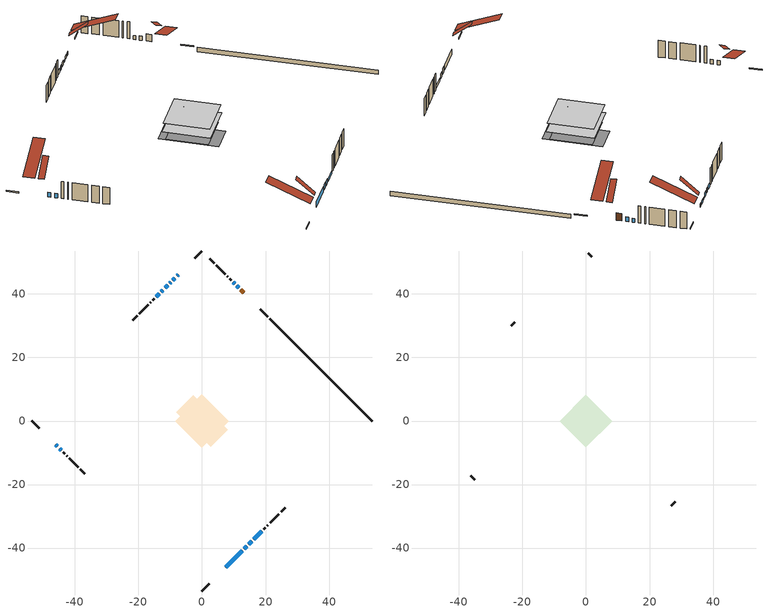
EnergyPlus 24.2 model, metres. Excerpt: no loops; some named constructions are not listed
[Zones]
conditioned space
 floor adiabatic (Floor3 construction): -7.54,0 0,7.54 7.54,0 0,-7.54 z1.2
 floor adiabatic (AdiabaticFloorConstruction): -8.5,0 0,8.5 8.5,0 0,-8.5 z3.64
 floor foundation (Slab1 construction): -8.05,2.82 -2.82,8.05 8.05,-2.82 2.82,-8.05 z0
 wall outside (RimJoist1 construction): 0,-53.52 2.29,-51.24 / -53.52,0 -51.24,-2.29 / 0,53.52 -2.29,51.24 / 20.68,32.84 18.4,35.13 z1.2:1.5
 wall outside (AdiabaticWallConstruction 1): 13.22,40.31 12.18,41.34 z1.2:3.23
 wall outside (AdiabaticWallConstruction): 7.47,-46.06 12.64,-40.88 / 13.3,-40.23 14.09,-39.44 z1.2:2.72; -46.06,-7.47 -45.52,-8.01 / 11.53,41.99 10.99,42.54 / -10.76,42.76 -11.63,41.9 / -12.28,41.24 -12.82,40.7 / 14.74,-38.78 15.61,-37.92 / -44.86,-8.66 -44.32,-9.2 / -13.48,40.04 -14.34,39.18 z1.2:2.42; -7.47,46.06 -7.86,45.66 / -8.52,45.01 -9.17,44.36 z1.2:2.12; -9.82,43.7 -10.11,43.41 z1.2:1.76; 10.33,43.19 9.9,43.62 z1.2:2.27; 16.26,-37.26 18.85,-34.68 z1.2:1.89
 wall outside (Wall1 construction): 19.5,-34.02 19.95,-33.57 / -43.66,-9.86 -43.22,-10.31 / -15,38.52 -15.45,38.08 / 9.24,44.28 8.8,44.73 z1.2:6.08
 wall outside (Wall2 construction): 20.61,-32.91 20.77,-32.76 / -42.56,-10.96 -42.4,-11.12 / -16.1,37.42 -16.26,37.26 / 8.14,45.38 7.98,45.54 z1.2:6.08
 wall outside (Wall3 construction): 21.42,-32.1 24.23,-29.29 / -41.75,-11.78 -38.94,-14.59 / -16.92,36.61 -19.73,33.8 / 7.33,46.2 4.52,49.01 z1.2:6.08
 wall outside (Wall4 construction): 24.89,-28.63 26.26,-27.26 / -38.28,-15.24 -36.91,-16.62 / -20.38,33.14 -21.76,31.77 / 3.86,49.66 2.49,51.04 z1.2:6.08
 wall foundation (FoundationWall1 construction): 53.52,0 21.34,32.18 z0:1.2
 window (WindowConstruction): 7.47,-46.06 12.64,-40.88 z1.2:2.72
 window (WindowConstruction 2): -46.06,-7.47 -45.52,-8.01 z1.2:2.42
 window (WindowConstruction 3): 11.53,42 10.99,42.53 z1.2:2.42
 window (WindowConstruction 12): -7.47,46.06 -7.86,45.66 z1.2:2.11
 window (WindowConstruction 13): 13.3,-40.23 14.09,-39.44 z1.2:2.72
 window (WindowConstruction 4): -8.52,45 -9.17,44.36 z1.2:2.11
 window (WindowConstruction 5): -9.82,43.7 -10.11,43.42 z1.2:1.76
 window (WindowConstruction 6): -10.77,42.76 -11.63,41.9 z1.2:2.42
 window (WindowConstruction 7): -12.28,41.24 -12.82,40.7 z1.2:2.42
 window (WindowConstruction 8): 14.74,-38.78 15.6,-37.92 z1.2:2.42
 window (WindowConstruction 9): -44.86,-8.66 -44.32,-9.2 z1.2:2.42
 window (WindowConstruction 10): -13.48,40.04 -14.34,39.18 z1.2:2.42
 window (WindowConstruction 11): 10.33,43.19 9.9,43.62 z1.2:2.27
 window (WindowConstruction 1): 16.26,-37.26 18.85,-34.68 z1.2:1.89
 door (Door): 13.22,40.31 12.18,41.34 z1.2:3.23
 ceiling adiabatic (AdiabaticFloorConstruction): 0,-8.5 8.5,0 0,8.5 -8.5,0 z3.64
attic - vented
 floor to conditioned space (Floor1 construction Reversed): -8.22,0 0,8.22 8.22,0 0,-8.22 z6.08
 floor to conditioned space (Floor2 construction Reversed): -3.91,0 0,3.91 3.91,0 0,-3.91 z6.08
 wall outside (Wall5 construction): 26.92,-26.61 28.09,-25.43 / -36.25,-17.27 -35.08,-18.45 / -22.41,31.11 -23.59,29.94 / 1.83,51.69 0.66,52.87 z1.2:6.08
 roof outside (Roof1 construction): 5.08,-48.44,6.08 -2.81,-40.55,10.73 -4.95,-42.69,10.73 2.94,-50.58,6.08; -48.44,-5.08,6.08 -40.55,2.81,10.73 -42.69,4.95,10.73 -50.58,-2.94,6.08; -5.08,48.44,6.08 2.81,40.55,10.73 4.95,42.69,10.73 -2.94,50.58,6.08; 15.6,37.92,6.08 7.71,30.03,10.73 9.85,27.89,10.73 17.74,35.78,6.08
 roof outside (Roof2 construction): 6.81,-46.71,6.08 3.52,-43.42,9.96 2.45,-44.49,9.96 5.74,-47.78,6.08; -46.71,-6.81,6.08 -43.42,-3.52,9.96 -44.49,-2.45,9.96 -47.78,-5.74,6.08; -6.81,46.71,6.08 -3.52,43.42,9.96 -2.45,44.49,9.96 -5.74,47.78,6.08; 13.87,39.65,6.08 10.58,36.36,9.96 11.65,35.29,9.96 14.95,38.58,6.08
[Material] Roughness=Rough; Thermal Absorptance=0.9
Name | Thickness {m} | Conductivity {W/m-K} | Density {kg/m3} | Specific Heat {J/kg-K} | Solar Absorptance | Visible Absorptance
ceiling loosefill ins | 0.254 | 0.0480833 | 16.02 | 1046.75 | 0.7 | 0.7
ceiling stud and cavity | 0.1397 | 0.0857699 | 65.682 | 1177.47 | 0.7 | 0.7
ceiling stud and cavity 1 | 0.1397 | 0.086424 | 65.682 | 1177.47 | 0.7 | 0.7
gypsum board | 0.0127 | 0.160291 | 801 | 837.4 | 0.6 | 0.6
[Construction]
Floor1 construction: ceiling loosefill ins, ceiling stud and cavity, gypsum board
Floor2 construction: ceiling loosefill ins, ceiling stud and cavity 1, gypsum board
[EnergyManagementSystem:Program]
infil_program: Set p_m = 0.14; Set p_s = 0.22; Set s_m = 270; Set s_s = 370; Set z_m = 9.99744; Set z_s = 4.357402060660985; Set f_t = (((s_m/z_m)^p_m)*((z_s/s_s)^p_s)); Set Tdiff = tin_s-tout_s; Set dT = @Abs Tdiff; Set c = 0.0347; Set Cs = 0.0921; Set Cw = 0.1561; Set n = 0.65; Set sft = (f_t*0.54); Set temp1 = ((c*Cw)*((sft*site_vw_s)^(2*n)))^2; Set Qinf = (((c*Cs*(dT^n))^2)+temp1)^0.5; Set Qinf = (@Max Qinf 0); Set mech_vent_house_fan_sensible_load_act = 0.0; Set mech_vent_house_fan_latent_load_act = 0.0; Set OASupInPb = out_pb_s; Set OASupInTemp = tout_s; Set OASupInW = out_wt_s; Set OASupRho = (@RhoAirFnPbTdbW OASupInPb OASupInTemp OASupInW); Set OASupCp = (@CpAirFnW OASupInW); Set OASupInEnth = (@HFnTdbW OASupInTemp OASupInW); Set ZoneTemp = tin_s; Set ZoneW = win_s; Set ZoneCp = (@CpAirFnW ZoneW); Set ZoneAirEnth = (@HFnTdbW ZoneTemp ZoneW); Set mech_vent_house_fan_cfis_act = 0.0; Set QWHV_cfis_sup = 0.0; Set QWHV_cfis_suppl_sup = 0.0; Set QWHV_cfis_suppl_exh = 0.0; Set Qrange = 0; Set Qrange = Qrange + 0.075 * mech_vent_range_fan_0_sch_s; Set Qbath = 0; Set Qbath = Qbath + 0.033 * mech_vent_bath_fan_0_sch_s; Set Qbath = Qbath + 0.033 * mech_vent_bath_fan_1_sch_s; Set Qdryer = 0; Set Qdryer = Qdryer + 0.00308 * clothes_dryer_exhaust_0_sch_s; Set QWHV_sup = 0.0; Set QWHV_exh = 0.0; Set Qsupply = QWHV_sup + QWHV_cfis_sup + QWHV_cfis_suppl_sup; Set Qexhaust = Qrange + Qbath + Qdryer + QWHV_exh + QWHV_cfis_suppl_exh; Set Qfan = (@Max Qexhaust Qsupply); Set Qducts = 0; If Qducts < 0; Set Qsupply = Qsupply - Qducts; Else; Set Qexhaust = Qexhaust + Qducts; EndIf; Set Qfan_with_ducts = (@Max Qexhaust Qsupply); Set Qimb = (@Abs (Qsupply - Qexhaust)); If Qinf + Qimb > 0; Set Qtot = Qfan_with_ducts + (Qinf^2) / (Qinf + Qimb); Else; Set Qtot = Qfan_with_ducts; EndIf; Set Qinf_adj = Qtot - Qfan; Set infil_flow_act = Qinf_adj; Set infil_program_Qinf = Qinf_adj; Set infil_program_Qfan = Qfan; Set Qload = Qfan; Set Effectiveness_Sens = 0.0; Set Effectiveness_Lat = 0.0; Set Fan_MFR = Qload * OASupRho; Set ZoneInEnth = OASupInEnth; Set ZoneInTemp = OASupInTemp; Set FanTotalToCond = Fan_MFR * (ZoneInEnth - ZoneAirEnth); Set FanSensToCond = Fan_MFR * ZoneCp * (ZoneInTemp - ZoneTemp); Set FanLatToCond = FanTotalToCond - FanSensToCond; Set mech_vent_house_fan_sensible_load_act = mech_vent_house_fan_sensible_load_act + FanSensToCond; Set mech_vent_house_fan_latent_load_act = mech_vent_house_fan_latent_load_act + FanLatToCond
water_heater_EC_adj: If WarmupFlag == 0; Set dhw_e_cons = water_heater_energy + water_heater_on_cycle_parasitic + water_heater_off_cycle_parasitic; Set water_heater_ec_adj_act = 0.0 * dhw_e_cons / 1; EndIf
[EnergyManagementSystem:ProgramCallingManager]
component_loads_program_calling_manager: EndOfZoneTimestepAfterZoneReporting; component_loads_program
fridge_schedule_program_calling_manager: BeginZoneTimestepAfterInitHeatBalance; fridge_schedule_program
furnace_supply_fan_disaggregate_program_calling_manager: EndOfSystemTimestepBeforeHVACReporting; furnace_supply_fan_disaggregate_program
infil_program_calling_manager: BeginZoneTimestepAfterInitHeatBalance; infil_program
natural_vent_program_calling_manager: BeginZoneTimestepAfterInitHeatBalance; natural_vent_program
total_airflows_program_calling_manager: EndOfZoneTimestepAfterZoneReporting; total_airflows_program
total_loads_program_calling_manager: EndOfZoneTimestepAfterZoneReporting; total_loads_program
unit_heater_supply_fan_disaggregate_program_calling_manager: EndOfSystemTimestepBeforeHVACReporting; unit_heater_supply_fan_disaggregate_program
unmet_hours_program_calling_manager: EndOfZoneTimestepBeforeZoneReporting; unmet_hours_program
water_heater_EC_adj_ProgramManager: EndOfSystemTimestepBeforeHVACReporting; water_heater_EC_adj
[EnergyManagementSystem:OutputVariable] Type of Data in Variable=Summed
Name | EMS Variable | Update Frequency | EMS Program or Subroutine | Units
furnace supply fan disaggregate htg primary | furnace_supply_fan_primary_htg | SystemTimestep | furnace_supply_fan_disaggregate_program | J
unit heater supply fan disaggregate htg primary | unit_heater_supply_fan_primary_htg | SystemTimestep | unit_heater_supply_fan_disaggregate_program | J
loads_htg_tot_peakload_outvar; loads_htg_tot_annual_outvar; Energy Management System Output Variable 1; Energy Management System Output Variable 45 | loads_htg_tot | ZoneTimestep | total_loads_program | J
loads_clg_tot_peakload_outvar; loads_clg_tot_annual_outvar; Energy Management System Output Variable 2; Energy Management System Output Variable 46 | loads_clg_tot | ZoneTimestep | total_loads_program | J
htg_unmet_hours_annual_outvar; Energy Management System Output Variable 3 | htg_unmet_hours | ZoneTimestep | unmet_hours_program | hr
clg_unmet_hours_annual_outvar; Energy Management System Output Variable 4 | clg_unmet_hours | ZoneTimestep | unmet_hours_program | hr
loads_htg_roofs_annual_outvar; Energy Management System Output Variable 5 | loads_htg_roofs | ZoneTimestep | component_loads_program | J
loads_htg_ceilings_annual_outvar; Energy Management System Output Variable 6 | loads_htg_ceilings | ZoneTimestep | component_loads_program | J
loads_htg_walls_annual_outvar; Energy Management System Output Variable 7 | loads_htg_walls | ZoneTimestep | component_loads_program | J
loads_htg_rim_joists_annual_outvar; Energy Management System Output Variable 8 | loads_htg_rim_joists | ZoneTimestep | component_loads_program | J
loads_htg_foundation_walls_annual_outvar; Energy Management System Output Variable 9 | loads_htg_foundation_walls | ZoneTimestep | component_loads_program | J
loads_htg_doors_annual_outvar; Energy Management System Output Variable 10 | loads_htg_doors | ZoneTimestep | component_loads_program | J
loads_htg_windows_conduction_annual_outvar; Energy Management System Output Variable 11 | loads_htg_windows_conduction | ZoneTimestep | component_loads_program | J
loads_htg_windows_solar_annual_outvar; Energy Management System Output Variable 12 | loads_htg_windows_solar | ZoneTimestep | component_loads_program | J
loads_htg_skylights_conduction_annual_outvar; Energy Management System Output Variable 13 | loads_htg_skylights_conduction | ZoneTimestep | component_loads_program | J
loads_htg_skylights_solar_annual_outvar; Energy Management System Output Variable 14 | loads_htg_skylights_solar | ZoneTimestep | component_loads_program | J
loads_htg_floors_annual_outvar; Energy Management System Output Variable 15 | loads_htg_floors | ZoneTimestep | component_loads_program | J
loads_htg_slabs_annual_outvar; Energy Management System Output Variable 16 | loads_htg_slabs | ZoneTimestep | component_loads_program | J
loads_htg_internal_mass_annual_outvar; Energy Management System Output Variable 17 | loads_htg_internal_mass | ZoneTimestep | component_loads_program | J
loads_htg_infil_annual_outvar; Energy Management System Output Variable 18 | loads_htg_infil | ZoneTimestep | component_loads_program | J
loads_htg_natvent_annual_outvar; Energy Management System Output Variable 19 | loads_htg_natvent | ZoneTimestep | component_loads_program | J
loads_htg_mechvent_annual_outvar; Energy Management System Output Variable 20 | loads_htg_mechvent | ZoneTimestep | component_loads_program | J
loads_htg_whf_annual_outvar; Energy Management System Output Variable 21 | loads_htg_whf | ZoneTimestep | component_loads_program | J
loads_htg_ducts_annual_outvar; Energy Management System Output Variable 22 | loads_htg_ducts | ZoneTimestep | component_loads_program | J
loads_htg_intgains_annual_outvar; Energy Management System Output Variable 23 | loads_htg_intgains | ZoneTimestep | component_loads_program | J
loads_htg_lighting_annual_outvar; Energy Management System Output Variable 24 | loads_htg_lighting | ZoneTimestep | component_loads_program | J
loads_clg_roofs_annual_outvar; Energy Management System Output Variable 25 | loads_clg_roofs | ZoneTimestep | component_loads_program | J
loads_clg_ceilings_annual_outvar; Energy Management System Output Variable 26 | loads_clg_ceilings | ZoneTimestep | component_loads_program | J
loads_clg_walls_annual_outvar; Energy Management System Output Variable 27 | loads_clg_walls | ZoneTimestep | component_loads_program | J
loads_clg_rim_joists_annual_outvar; Energy Management System Output Variable 28 | loads_clg_rim_joists | ZoneTimestep | component_loads_program | J
loads_clg_foundation_walls_annual_outvar; Energy Management System Output Variable 29 | loads_clg_foundation_walls | ZoneTimestep | component_loads_program | J
loads_clg_doors_annual_outvar; Energy Management System Output Variable 30 | loads_clg_doors | ZoneTimestep | component_loads_program | J
loads_clg_windows_conduction_annual_outvar; Energy Management System Output Variable 31 | loads_clg_windows_conduction | ZoneTimestep | component_loads_program | J
loads_clg_windows_solar_annual_outvar; Energy Management System Output Variable 32 | loads_clg_windows_solar | ZoneTimestep | component_loads_program | J
loads_clg_skylights_conduction_annual_outvar; Energy Management System Output Variable 33 | loads_clg_skylights_conduction | ZoneTimestep | component_loads_program | J
loads_clg_skylights_solar_annual_outvar; Energy Management System Output Variable 34 | loads_clg_skylights_solar | ZoneTimestep | component_loads_program | J
loads_clg_floors_annual_outvar; Energy Management System Output Variable 35 | loads_clg_floors | ZoneTimestep | component_loads_program | J
loads_clg_slabs_annual_outvar; Energy Management System Output Variable 36 | loads_clg_slabs | ZoneTimestep | component_loads_program | J
loads_clg_internal_mass_annual_outvar; Energy Management System Output Variable 37 | loads_clg_internal_mass | ZoneTimestep | component_loads_program | J
loads_clg_infil_annual_outvar; Energy Management System Output Variable 38 | loads_clg_infil | ZoneTimestep | component_loads_program | J
loads_clg_natvent_annual_outvar; Energy Management System Output Variable 39 | loads_clg_natvent | ZoneTimestep | component_loads_program | J
loads_clg_mechvent_annual_outvar; Energy Management System Output Variable 40 | loads_clg_mechvent | ZoneTimestep | component_loads_program | J
loads_clg_whf_annual_outvar; Energy Management System Output Variable 41 | loads_clg_whf | ZoneTimestep | component_loads_program | J
loads_clg_ducts_annual_outvar; Energy Management System Output Variable 42 | loads_clg_ducts | ZoneTimestep | component_loads_program | J
loads_clg_intgains_annual_outvar; Energy Management System Output Variable 43 | loads_clg_intgains | ZoneTimestep | component_loads_program | J
loads_clg_lighting_annual_outvar; Energy Management System Output Variable 44 | loads_clg_lighting | ZoneTimestep | component_loads_program | J
[Schedule:Day:Interval]
interior lighting schedule day: No, 01:00, 0.108182, 04:00, 0.0901515, 05:00, 0.0991667, 06:00, 0.162273, 07:00, 0.270455, 08:00, 0.342576, 10:00, 0.369621, 11:00, 0.351591, 12:00, 0.333561, 13:00, 0.324545, 14:00, 0.31553, 15:00, 0.333561, 16:00, 0.369621, 17:00, 0.450758, 18:00, 0.585985, 19:00, 0.775303, 20:00, 0.955606, 21:00, 0.991667, 22:00, 0.712197, 23:00, 0.360606, 24:00, 0.162273
interior lighting schedule day 1: No, 01:00, 0.100909, 04:00, 0.0840909, 05:00, 0.0925, 06:00, 0.151364, 07:00, 0.252273, 08:00, 0.319545, 10:00, 0.344773, 11:00, 0.327955, 12:00, 0.311136, 13:00, 0.302727, 14:00, 0.294318, 15:00, 0.311136, 16:00, 0.344773, 17:00, 0.420455, 18:00, 0.546591, 19:00, 0.723182, 20:00, 0.891364, 21:00, 0.925, 22:00, 0.664318, 23:00, 0.336364, 24:00, 0.151364
interior lighting schedule day 2: No, 01:00, 0.0927273, 04:00, 0.0772727, 05:00, 0.085, 06:00, 0.139091, 07:00, 0.231818, 08:00, 0.293636, 10:00, 0.316818, 11:00, 0.301364, 12:00, 0.285909, 13:00, 0.278182, 14:00, 0.270455, 15:00, 0.285909, 16:00, 0.316818, 17:00, 0.386364, 18:00, 0.502273, 19:00, 0.664545, 20:00, 0.819091, 21:00, 0.85, 22:00, 0.610455, 23:00, 0.309091, 24:00, 0.139091
interior lighting schedule day 3: No, 01:00, 0.0845455, 04:00, 0.0704545, 05:00, 0.0775, 06:00, 0.126818, 07:00, 0.211364, 08:00, 0.267727, 10:00, 0.288864, 11:00, 0.274773, 12:00, 0.260682, 13:00, 0.253636, 14:00, 0.246591, 15:00, 0.260682, 16:00, 0.288864, 17:00, 0.352273, 18:00, 0.457955, 19:00, 0.605909, 20:00, 0.746818, 21:00, 0.775, 22:00, 0.556591, 23:00, 0.281818, 24:00, 0.126818
interior lighting schedule day 4: No, 01:00, 0.0763636, 04:00, 0.0636364, 05:00, 0.07, 06:00, 0.114545, 07:00, 0.190909, 08:00, 0.241818, 10:00, 0.260909, 11:00, 0.248182, 12:00, 0.235455, 13:00, 0.229091, 14:00, 0.222727, 15:00, 0.235455, 16:00, 0.260909, 17:00, 0.318182, 18:00, 0.413636, 19:00, 0.547273, 20:00, 0.674545, 21:00, 0.7, 22:00, 0.502727, 23:00, 0.254545, 24:00, 0.114545
interior lighting schedule day 5: No, 01:00, 0.0727273, 04:00, 0.0606061, 05:00, 0.0666667, 06:00, 0.109091, 07:00, 0.181818, 08:00, 0.230303, 10:00, 0.248485, 11:00, 0.236364, 12:00, 0.224242, 13:00, 0.218182, 14:00, 0.212121, 15:00, 0.224242, 16:00, 0.248485, 17:00, 0.30303, 18:00, 0.393939, 19:00, 0.521212, 20:00, 0.642424, 21:00, 0.666667, 22:00, 0.478788, 23:00, 0.242424, 24:00, 0.109091
interior lighting schedule day 6: No, 01:00, 0.0745455, 04:00, 0.0621212, 05:00, 0.0683333, 06:00, 0.111818, 07:00, 0.186364, 08:00, 0.236061, 10:00, 0.254697, 11:00, 0.242273, 12:00, 0.229848, 13:00, 0.223636, 14:00, 0.217424, 15:00, 0.229848, 16:00, 0.254697, 17:00, 0.310606, 18:00, 0.403788, 19:00, 0.534242, 20:00, 0.658485, 21:00, 0.683333, 22:00, 0.490758, 23:00, 0.248485, 24:00, 0.111818
interior lighting schedule day 7: No, 01:00, 0.08, 04:00, 0.0666667, 05:00, 0.0733333, 06:00, 0.12, 07:00, 0.2, 08:00, 0.253333, 10:00, 0.273333, 11:00, 0.26, 12:00, 0.246667, 13:00, 0.24, 14:00, 0.233333, 15:00, 0.246667, 16:00, 0.273333, 17:00, 0.333333, 18:00, 0.433333, 19:00, 0.573333, 20:00, 0.706667, 21:00, 0.733333, 22:00, 0.526667, 23:00, 0.266667, 24:00, 0.12
interior lighting schedule day 8: No, 01:00, 0.0890909, 04:00, 0.0742424, 05:00, 0.0816667, 06:00, 0.133636, 07:00, 0.222727, 08:00, 0.282121, 10:00, 0.304394, 11:00, 0.289545, 12:00, 0.274697, 13:00, 0.267273, 14:00, 0.259848, 15:00, 0.274697, 16:00, 0.304394, 17:00, 0.371212, 18:00, 0.482576, 19:00, 0.638485, 20:00, 0.78697, 21:00, 0.816667, 22:00, 0.586515, 23:00, 0.29697, 24:00, 0.133636
interior lighting schedule day 9: No, 01:00, 0.0972727, 04:00, 0.0810606, 05:00, 0.0891667, 06:00, 0.145909, 07:00, 0.243182, 08:00, 0.30803, 10:00, 0.332348, 11:00, 0.316136, 12:00, 0.299924, 13:00, 0.291818, 14:00, 0.283712, 15:00, 0.299924, 16:00, 0.332348, 17:00, 0.405303, 18:00, 0.526894, 19:00, 0.697121, 20:00, 0.859242, 21:00, 0.891667, 22:00, 0.640379, 23:00, 0.324242, 24:00, 0.145909
interior lighting schedule day 10: No, 01:00, 0.105455, 04:00, 0.0878788, 05:00, 0.0966667, 06:00, 0.158182, 07:00, 0.263636, 08:00, 0.333939, 10:00, 0.360303, 11:00, 0.342727, 12:00, 0.325152, 13:00, 0.316364, 14:00, 0.307576, 15:00, 0.325152, 16:00, 0.360303, 17:00, 0.439394, 18:00, 0.571212, 19:00, 0.755758, 20:00, 0.931515, 21:00, 0.966667, 22:00, 0.694242, 23:00, 0.351515, 24:00, 0.158182
interior lighting schedule day 11: No, 01:00, 0.109091, 04:00, 0.0909091, 05:00, 0.1, 06:00, 0.163636, 07:00, 0.272727, 08:00, 0.345455, 10:00, 0.372727, 11:00, 0.354545, 12:00, 0.336364, 13:00, 0.327273, 14:00, 0.318182, 15:00, 0.336364, 16:00, 0.372727, 17:00, 0.454545, 18:00, 0.590909, 19:00, 0.781818, 20:00, 0.963636, 21:00, 1, 22:00, 0.718182, 23:00, 0.363636, 24:00, 0.163636
interior lighting schedule default day; occupants schedule default day; clothes dryer schedule default day; cooking range schedule default day; mech vent bath fan 0 schedule default day; mech vent bath fan 1 schedule default day; mech vent range fan 0 schedule default day; misc plug loads schedule default day; general water use schedule default day; clothes dryer exhaust 0 schedule default day; cooling season schedule day; cooling season schedule day 2; cooling season schedule default day; exterior lighting schedule default day; natural vent schedule default day: No, 24:00, 0
occupants schedule day: No, 05:00, 0.426829, 06:00, 0.719512, 07:00, 1, 08:00, 0.670732, 09:00, 0.329268, 14:00, 0.170732, 15:00, 0.231707, 16:00, 0.329268, 17:00, 0.5, 18:00, 0.670732, 19:00, 0.829268, 21:00, 1, 22:00, 0.853659, 23:00, 0.646341, 24:00, 0.426829
clothes dryer schedule day; clothes dryer exhaust 0 schedule day: No, 01:00, 0.123457, 02:00, 0.0740741, 03:00, 0.0493827, 04:00, 0.0246914, 05:00, 0.0493827, 06:00, 0.0740741, 07:00, 0.197531, 08:00, 0.395062, 09:00, 0.592593, 10:00, 0.839506, 11:00, 0.962963, 12:00, 1, 13:00, 0.91358, 14:00, 0.82716, 15:00, 0.716049, 16:00, 0.753086, 17:00, 0.679012, 18:00, 0.666667, 20:00, 0.62963, 21:00, 0.641975, 22:00, 0.666667, 23:00, 0.54321, 24:00, 0.296296
cooking range schedule day: No, 05:00, 0.0597015, 06:00, 0.11194, 07:00, 0.171642, 08:00, 0.291045, 11:00, 0.343284, 12:00, 0.402985, 13:00, 0.462687, 14:00, 0.343284, 15:00, 0.291045, 16:00, 0.402985, 17:00, 0.567164, 18:00, 1, 19:00, 0.850746, 20:00, 0.432836, 21:00, 0.291045, 22:00, 0.231343, 23:00, 0.171642, 24:00, 0.11194
mech vent bath fan 0 schedule day: No, 07:00, 0, 15:00, 1, 24:00, 0
mech vent bath fan 1 schedule day: No, 07:00, 0, 08:00, 1, 09:00, 0.2, 24:00, 0
mech vent range fan 0 schedule day: No, 18:00, 0, 19:00, 1, 20:00, 0.2, 24:00, 0
misc plug loads schedule day: No, 06:00, 0.705882, 07:00, 0.745098, 08:00, 0.803922, 15:00, 0.823529, 16:00, 0.862745, 17:00, 0.921569, 18:00, 0.980392, 19:00, 1, 20:00, 0.980392, 21:00, 0.941176, 22:00, 0.862745, 23:00, 0.784314, 24:00, 0.72549
general water use schedule day: No, 01:00, 0.315068, 03:00, 0.287671, 04:00, 0.342466, 05:00, 0.369863, 06:00, 0.520548, 07:00, 0.60274, 08:00, 0.534247, 10:00, 0.506849, 11:00, 0.465753, 14:00, 0.479452, 15:00, 0.534247, 16:00, 0.589041, 17:00, 0.69863, 18:00, 0.876712, 19:00, 0.890411, 20:00, 0.986301, 21:00, 1, 22:00, 0.863014, 23:00, 0.616438, 24:00, 0.465753
cooling season schedule day 1: No, 24:00, 1
exterior lighting schedule day: No, 01:00, 0.566667, 03:00, 0.524167, 05:00, 0.495833, 06:00, 0.5525, 07:00, 0.623333, 08:00, 0.580833, 09:00, 0.439167, 10:00, 0.354167, 12:00, 0.34, 13:00, 0.354167, 14:00, 0.396667, 15:00, 0.425, 16:00, 0.495833, 17:00, 0.623333, 18:00, 0.793333, 19:00, 0.906667, 20:00, 0.963333, 21:00, 0.991667, 22:00, 0.920833, 23:00, 0.793333, 24:00, 0.665833
exterior lighting schedule day 1: No, 01:00, 0.528571, 03:00, 0.488929, 05:00, 0.4625, 06:00, 0.515357, 07:00, 0.581429, 08:00, 0.541786, 09:00, 0.409643, 10:00, 0.330357, 12:00, 0.317143, 13:00, 0.330357, 14:00, 0.37, 15:00, 0.396429, 16:00, 0.4625, 17:00, 0.581429, 18:00, 0.74, 19:00, 0.845714, 20:00, 0.898571, 21:00, 0.925, 22:00, 0.858929, 23:00, 0.74, 24:00, 0.621071
exterior lighting schedule day 10: No, 01:00, 0.552381, 03:00, 0.510952, 05:00, 0.483333, 06:00, 0.538571, 07:00, 0.607619, 08:00, 0.56619, 09:00, 0.428095, 10:00, 0.345238, 12:00, 0.331429, 13:00, 0.345238, 14:00, 0.386667, 15:00, 0.414286, 16:00, 0.483333, 17:00, 0.607619, 18:00, 0.773333, 19:00, 0.88381, 20:00, 0.939048, 21:00, 0.966667, 22:00, 0.897619, 23:00, 0.773333, 24:00, 0.649048
exterior lighting schedule day 11: No, 01:00, 0.571429, 03:00, 0.528571, 05:00, 0.5, 06:00, 0.557143, 07:00, 0.628571, 08:00, 0.585714, 09:00, 0.442857, 10:00, 0.357143, 12:00, 0.342857, 13:00, 0.357143, 14:00, 0.4, 15:00, 0.428571, 16:00, 0.5, 17:00, 0.628571, 18:00, 0.8, 19:00, 0.914286, 20:00, 0.971429, 21:00, 1, 22:00, 0.928571, 23:00, 0.8, 24:00, 0.671429
exterior lighting schedule day 2: No, 01:00, 0.485714, 03:00, 0.449286, 05:00, 0.425, 06:00, 0.473571, 07:00, 0.534286, 08:00, 0.497857, 09:00, 0.376429, 10:00, 0.303571, 12:00, 0.291429, 13:00, 0.303571, 14:00, 0.34, 15:00, 0.364286, 16:00, 0.425, 17:00, 0.534286, 18:00, 0.68, 19:00, 0.777143, 20:00, 0.825714, 21:00, 0.85, 22:00, 0.789286, 23:00, 0.68, 24:00, 0.570714
exterior lighting schedule day 3: No, 01:00, 0.442857, 03:00, 0.409643, 05:00, 0.3875, 06:00, 0.431786, 07:00, 0.487143, 08:00, 0.453929, 09:00, 0.343214, 10:00, 0.276786, 12:00, 0.265714, 13:00, 0.276786, 14:00, 0.31, 15:00, 0.332143, 16:00, 0.3875, 17:00, 0.487143, 18:00, 0.62, 19:00, 0.708571, 20:00, 0.752857, 21:00, 0.775, 22:00, 0.719643, 23:00, 0.62, 24:00, 0.520357
exterior lighting schedule day 4: No, 01:00, 0.4, 03:00, 0.37, 05:00, 0.35, 06:00, 0.39, 07:00, 0.44, 08:00, 0.41, 09:00, 0.31, 10:00, 0.25, 12:00, 0.24, 13:00, 0.25, 14:00, 0.28, 15:00, 0.3, 16:00, 0.35, 17:00, 0.44, 18:00, 0.56, 19:00, 0.64, 20:00, 0.68, 21:00, 0.7, 22:00, 0.65, 23:00, 0.56, 24:00, 0.47
exterior lighting schedule day 5: No, 01:00, 0.380952, 03:00, 0.352381, 05:00, 0.333333, 06:00, 0.371429, 07:00, 0.419048, 08:00, 0.390476, 09:00, 0.295238, 10:00, 0.238095, 12:00, 0.228571, 13:00, 0.238095, 14:00, 0.266667, 15:00, 0.285714, 16:00, 0.333333, 17:00, 0.419048, 18:00, 0.533333, 19:00, 0.609524, 20:00, 0.647619, 21:00, 0.666667, 22:00, 0.619048, 23:00, 0.533333, 24:00, 0.447619
exterior lighting schedule day 6: No, 01:00, 0.390476, 03:00, 0.36119, 05:00, 0.341667, 06:00, 0.380714, 07:00, 0.429524, 08:00, 0.400238, 09:00, 0.302619, 10:00, 0.244048, 12:00, 0.234286, 13:00, 0.244048, 14:00, 0.273333, 15:00, 0.292857, 16:00, 0.341667, 17:00, 0.429524, 18:00, 0.546667, 19:00, 0.624762, 20:00, 0.66381, 21:00, 0.683333, 22:00, 0.634524, 23:00, 0.546667, 24:00, 0.45881
exterior lighting schedule day 7: No, 01:00, 0.419048, 03:00, 0.387619, 05:00, 0.366667, 06:00, 0.408571, 07:00, 0.460952, 08:00, 0.429524, 09:00, 0.324762, 10:00, 0.261905, 12:00, 0.251429, 13:00, 0.261905, 14:00, 0.293333, 15:00, 0.314286, 16:00, 0.366667, 17:00, 0.460952, 18:00, 0.586667, 19:00, 0.670476, 20:00, 0.712381, 21:00, 0.733333, 22:00, 0.680952, 23:00, 0.586667, 24:00, 0.492381
exterior lighting schedule day 8: No, 01:00, 0.466667, 03:00, 0.431667, 05:00, 0.408333, 06:00, 0.455, 07:00, 0.513333, 08:00, 0.478333, 09:00, 0.361667, 10:00, 0.291667, 12:00, 0.28, 13:00, 0.291667, 14:00, 0.326667, 15:00, 0.35, 16:00, 0.408333, 17:00, 0.513333, 18:00, 0.653333, 19:00, 0.746667, 20:00, 0.793333, 21:00, 0.816667, 22:00, 0.758333, 23:00, 0.653333, 24:00, 0.548333
exterior lighting schedule day 9: No, 01:00, 0.509524, 03:00, 0.47131, 05:00, 0.445833, 06:00, 0.496786, 07:00, 0.560476, 08:00, 0.522262, 09:00, 0.394881, 10:00, 0.318452, 12:00, 0.305714, 13:00, 0.318452, 14:00, 0.356667, 15:00, 0.382143, 16:00, 0.445833, 17:00, 0.560476, 18:00, 0.713333, 19:00, 0.815238, 20:00, 0.86619, 21:00, 0.891667, 22:00, 0.827976, 23:00, 0.713333, 24:00, 0.59869
[Schedule:Week:Daily]
clothes dryer exhaust 0 schedule Week Rule - Jan1-Dec31: clothes dryer exhaust 0 schedule day, clothes dryer exhaust 0 schedule day, clothes dryer exhaust 0 schedule day, clothes dryer exhaust 0 schedule day, clothes dryer exhaust 0 schedule day, clothes dryer exhaust 0 schedule day, clothes dryer exhaust 0 schedule day, clothes dryer exhaust 0 schedule default day, clothes dryer exhaust 0 schedule default day, clothes dryer exhaust 0 schedule default day, clothes dryer exhaust 0 schedule default day, clothes dryer exhaust 0 schedule default day
cooling season schedule Week Rule - Jan1-May26: cooling season schedule day, cooling season schedule day, cooling season schedule day, cooling season schedule day, cooling season schedule day, cooling season schedule day, cooling season schedule day, cooling season schedule default day, cooling season schedule default day, cooling season schedule default day, cooling season schedule default day, cooling season schedule default day
cooling season schedule Week Rule - May27-Jun2: cooling season schedule day, cooling season schedule day, cooling season schedule day, cooling season schedule day, cooling season schedule day, cooling season schedule day 1, cooling season schedule day 1, cooling season schedule default day, cooling season schedule default day, cooling season schedule default day, cooling season schedule default day, cooling season schedule default day
cooling season schedule Week Rule - Jun3-Aug25: cooling season schedule day 1, cooling season schedule day 1, cooling season schedule day 1, cooling season schedule day 1, cooling season schedule day 1, cooling season schedule day 1, cooling season schedule day 1, cooling season schedule default day, cooling season schedule default day, cooling season schedule default day, cooling season schedule default day, cooling season schedule default day
cooling season schedule Week Rule - Aug26-Sep1: cooling season schedule day 1, cooling season schedule day 1, cooling season schedule day 1, cooling season schedule day 1, cooling season schedule day 1, cooling season schedule day 1, cooling season schedule day 2, cooling season schedule default day, cooling season schedule default day, cooling season schedule default day, cooling season schedule default day, cooling season schedule default day
cooling season schedule Week Rule - Sep2-Dec31: cooling season schedule day 2, cooling season schedule day 2, cooling season schedule day 2, cooling season schedule day 2, cooling season schedule day 2, cooling season schedule day 2, cooling season schedule day 2, cooling season schedule default day, cooling season schedule default day, cooling season schedule default day, cooling season schedule default day, cooling season schedule default day
exterior lighting schedule Week Rule - Oct7-Oct27: exterior lighting schedule day 9, exterior lighting schedule day 9, exterior lighting schedule day 9, exterior lighting schedule day 9, exterior lighting schedule day 9, exterior lighting schedule day 9, exterior lighting schedule day 9, exterior lighting schedule default day, exterior lighting schedule default day, exterior lighting schedule default day, exterior lighting schedule default day, exterior lighting schedule default day
exterior lighting schedule Week Rule - Oct28-Nov3: exterior lighting schedule day 9, exterior lighting schedule day 9, exterior lighting schedule day 9, exterior lighting schedule day 9, exterior lighting schedule day 10, exterior lighting schedule day 10, exterior lighting schedule day 10, exterior lighting schedule default day, exterior lighting schedule default day, exterior lighting schedule default day, exterior lighting schedule default day, exterior lighting schedule default day
exterior lighting schedule Week Rule - Nov4-Nov24: exterior lighting schedule day 10, exterior lighting schedule day 10, exterior lighting schedule day 10, exterior lighting schedule day 10, exterior lighting schedule day 10, exterior lighting schedule day 10, exterior lighting schedule day 10, exterior lighting schedule default day, exterior lighting schedule default day, exterior lighting schedule default day, exterior lighting schedule default day, exterior lighting schedule default day
exterior lighting schedule Week Rule - Nov25-Dec1: exterior lighting schedule day 10, exterior lighting schedule day 10, exterior lighting schedule day 10, exterior lighting schedule day 10, exterior lighting schedule day 10, exterior lighting schedule day 10, exterior lighting schedule day 11, exterior lighting schedule default day, exterior lighting schedule default day, exterior lighting schedule default day, exterior lighting schedule default day, exterior lighting schedule default day
exterior lighting schedule Week Rule - Dec2-Dec31: exterior lighting schedule day 11, exterior lighting schedule day 11, exterior lighting schedule day 11, exterior lighting schedule day 11, exterior lighting schedule day 11, exterior lighting schedule day 11, exterior lighting schedule day 11, exterior lighting schedule default day, exterior lighting schedule default day, exterior lighting schedule default day, exterior lighting schedule default day, exterior lighting schedule default day
natural vent schedule Week Rule - Jan1-Dec31: natural vent schedule default day, natural vent schedule default day, natural vent schedule default day, natural vent schedule default day, natural vent schedule default day, natural vent schedule default day, natural vent schedule default day, natural vent schedule default day, natural vent schedule default day, natural vent schedule default day, natural vent schedule default day, natural vent schedule default day
[Schedule:Year]
clothes dryer exhaust 0 schedule: clothes dryer exhaust 0 schedule Week Rule - Jan1-Dec31, 1, 1, 12, 31
cooling season schedule: cooling season schedule Week Rule - Jan1-May26, 1, 1, 5, 26, cooling season schedule Week Rule - May27-Jun2, 5, 27, 6, 2, cooling season schedule Week Rule - Jun3-Aug25, 6, 3, 8, 25, cooling season schedule Week Rule - Aug26-Sep1, 8, 26, 9, 1, cooling season schedule Week Rule - Sep2-Dec31, 9, 2, 12, 31
natural vent schedule: natural vent schedule Week Rule - Jan1-Dec31, 1, 1, 12, 31
